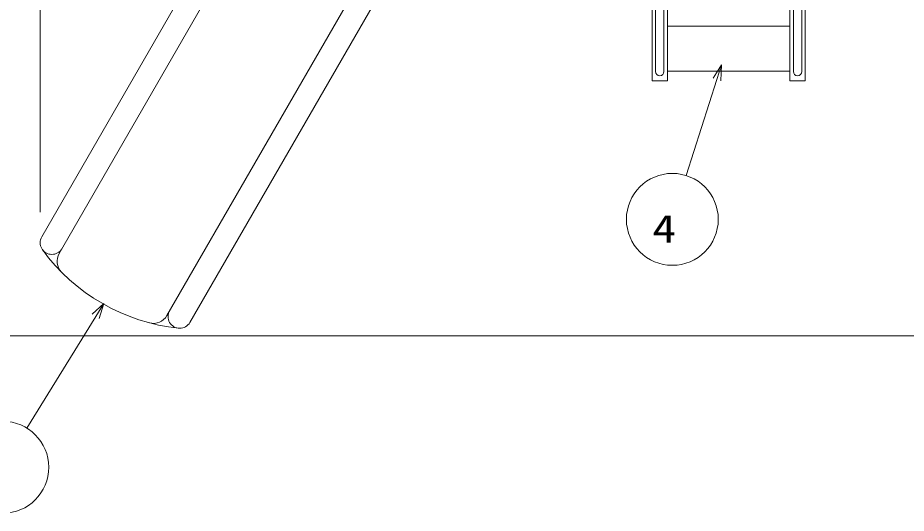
# Model space of a CAD drawing. Units: millimetres on the paper. Extents: x 0 to 420, y -594 to 297.
# Drawn here: x 91.4 to 149.4, y 118.3 to 150.7 of the extents above; entities that cross this region are included whole.
import ezdxf
from ezdxf.enums import TextEntityAlignment as Align

# ---------------------------------------------------------------- set-up
doc = ezdxf.new("R2010")
doc.units = ezdxf.units.MM
for name, color, linetype, lineweight in [('2D', 7, 'Continuous', 13), ('2D_DIMENSION', 7, 'Continuous', 13), ('AM_5', 7, 'Continuous', 13)]:
    doc.layers.add(name, color=color, linetype=linetype, lineweight=lineweight)
doc.styles.add('ＭＳ ゴシック', font='')
doc.styles.get('ＭＳ ゴシック').set_extended_font_data('MS Gothic')

msp = doc.modelspace()

# ---------------------------------------------------------------- linework, layer by layer
at = {"layer": '2D'}
for p, q in [((92.936, 136.346), (112.297, 169.88)), ((113.41, 168.76), (94.076, 135.272)), ((132.811, 146.544), (132.811, 164.994)), ((133.039, 147.15), (133.039, 164.994)), ((133.583, 147.15), (133.583, 165.266)), ((133.811, 146.544), (133.811, 165.266)), ((141.811, 146.544), (141.811, 165.266)), ((142.039, 147.15), (142.039, 165.266)), ((142.583, 147.15), (142.583, 164.994)), ((142.811, 146.544), (142.811, 164.994)), ((120.466, 164.725), (101.115, 131.208)), ((122.052, 164.424), (102.615, 130.758)), ((141.811, 150.118), (133.811, 150.118)), ((137.351, 147.583), (136.792, 146.712)), ((137.047, 146.63), (137.351, 147.583)), ((137.303, 146.549), (137.351, 147.583)), ((141.811, 147.181), (133.811, 147.181)), ((133.811, 146.544), (132.811, 146.544)), ((135.044, 140.352), (137.047, 146.63)), ((142.811, 146.544), (141.811, 146.544))]:
    msp.add_line(p, q, dxfattribs=at)
msp.add_circle((134.133, 137.494), 3, dxfattribs=at)
for centre, radius, start, end in [((133.311, 147.15), 0.272, 180, 0), ((142.311, 147.15), 0.272, 180, 0), ((93.596, 135.965), 0.762, 149.99995, 330.00005), ((103.235, 143.008), 12.7, 216.15553, 263.84447), ((94.956, 134.764), 1.016, 150, 224.87833), ((100.235, 131.716), 1.016, 255.12167, 330), ((101.955, 131.139), 0.762, 149.99995, 330.00005)]:
    msp.add_arc(centre, radius, start, end, dxfattribs=at)
at = {"layer": '2D_DIMENSION'}
for p, q in [((92.834, 137.965), (92.834, 251.927)), ((92.834, 137.965), (92.834, 251.927)), ((199.543, 129.878), (47.183, 129.878)), ((199.543, 129.878), (47.183, 129.878))]:
    msp.add_line(p, q, dxfattribs=at)
at = {"layer": 'AM_5'}
for p, q in [((96.996, 132.006), (96.243, 131.295)), ((96.472, 131.155), (96.996, 132.006)), ((96.7, 131.014), (96.996, 132.006)), ((91.971, 123.855), (96.472, 131.155))]:
    msp.add_line(p, q, dxfattribs=at)
msp.add_circle((90.396, 121.301), 3, dxfattribs=at)

# ---------------------------------------------------------------- texts
at = {"layer": '2D', "style": 'ＭＳ ゴシック', "width": 1.25}
msp.add_text('4', height=1.833, dxfattribs=at).set_placement((132.823, 135.411), align=Align.BOTTOM_LEFT)

doc.saveas('drawing.dxf')
